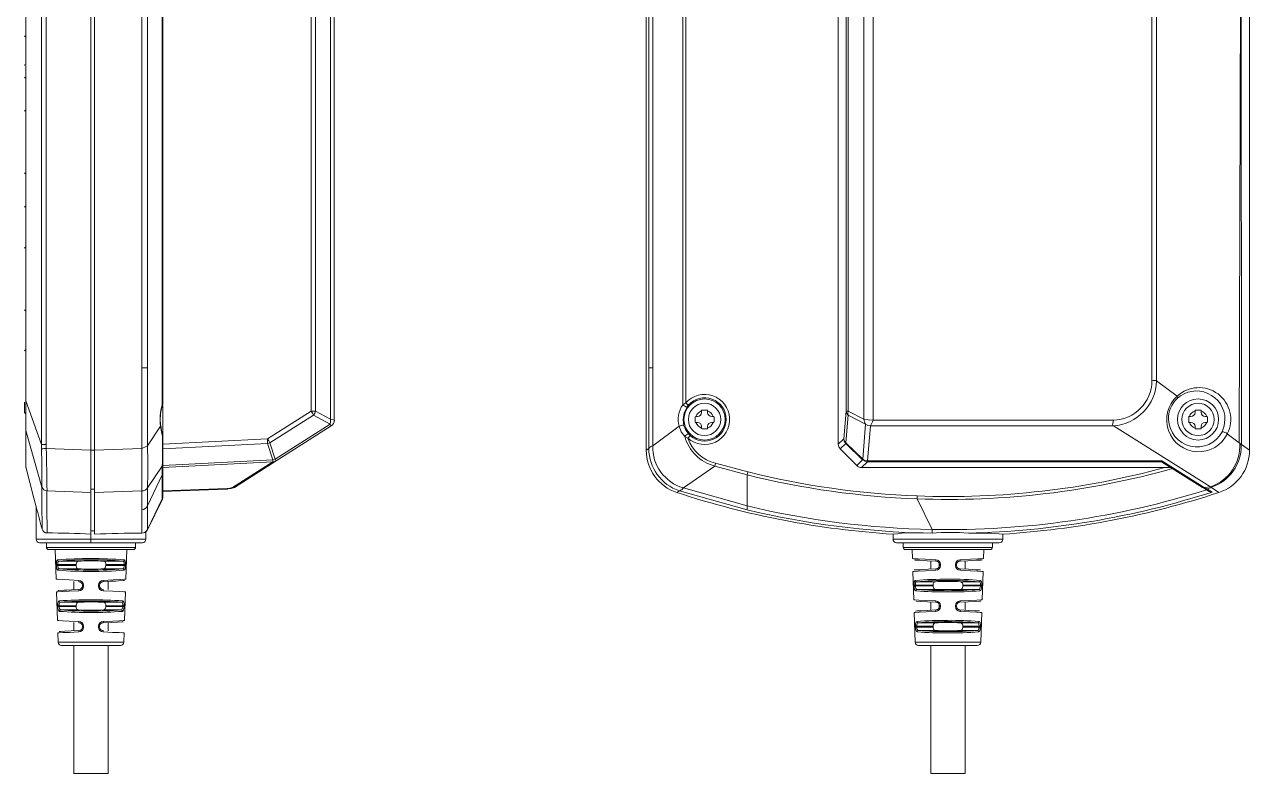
# Model space of a CAD drawing. Header units: millimetres. Extents: x 37 to 371, y 37 to 262.
# Drawn here: x 192.6 to 371.3, y 37.1 to 146.5 of the extents above; entities that cross this region are included whole.
import ezdxf

# ---------------------------------------------------------------- set-up
doc = ezdxf.new("R2010")
doc.units = ezdxf.units.MM

msp = doc.modelspace()

# ---------------------------------------------------------------- linework, layer by layer
at = {"color": 7, "linetype": 'Continuous', "lineweight": 15}
for p, q in [((202.31, 84.33), (202.31, 230.34)), ((202.81, 84.33), (202.81, 230.34)), ((283.33, 84.33), (283.33, 230.34)), ((283.33, 84.33), (283.33, 230.34)), ((371.33, 84.33), (371.33, 230.34)), ((371.33, 84.33), (371.33, 230.34)), ((195.1, 214.83), (195.1, 85.18)), ((195.76, 214.83), (195.76, 85.18)), ((234.42, 214.65), (234.42, 90.06)), ((235.09, 214.69), (235.09, 90.06)), ((237.26, 214.81), (237.26, 88.86)), ((237.81, 214.83), (237.81, 88.73)), ((312.47, 214.65), (312.47, 90.06)), ((312.78, 214.69), (312.78, 90.06)), ((315.07, 214.81), (315.07, 88.86)), ((316.44, 214.83), (316.44, 88.73)), ((311.33, 191.69), (311.33, 85.22)), ((357.1, 189.3), (357.1, 94.47)), ((357.79, 94.47), (357.79, 189.21)), ((369.84, 85.43), (370.13, 189.21)), ((370.13, 189.21), (370.15, 85.19)), ((209.73, 96.37), (209.73, 172.45)), ((210.57, 172.45), (210.57, 96.37)), ((283.7, 96.37), (283.7, 172.45)), ((284.26, 172.45), (284.26, 96.37)), ((192.81, 91.53), (192.81, 158.33)), ((212.71, 150.69), (212.71, 96.37)), ((212.81, 96.37), (212.81, 150.41)), ((288.65, 150.69), (288.65, 96.37)), ((289.09, 96.37), (289.09, 150.41)), ((192.61, 144.83), (192.81, 144.63)), ((192.64, 140.57), (192.61, 140.59)), ((192.61, 140.57), (192.61, 140.59)), ((192.61, 140.57), (192.64, 140.57)), ((192.61, 138.83), (192.81, 138.63)), ((192.81, 134.03), (192.61, 133.83)), ((192.61, 124.83), (192.81, 124.63)), ((192.81, 120.03), (192.61, 119.83)), ((192.81, 114.03), (192.61, 113.83)), ((192.61, 104.83), (192.81, 104.63)), ((192.81, 99.03), (192.61, 98.83)), ((209.73, 84.6), (209.73, 96.37)), ((210.57, 96.37), (209.73, 96.37)), ((210.57, 84.99), (210.57, 96.37)), ((212.71, 96.37), (212.71, 90.97)), ((212.81, 91.25), (212.81, 96.37)), ((283.7, 84.6), (283.7, 96.37)), ((284.26, 96.37), (283.7, 96.37)), ((284.26, 84.99), (284.26, 96.37)), ((288.65, 96.37), (288.65, 90.97)), ((289.09, 91.25), (289.09, 96.37)), ((357.79, 94.47), (360.78, 92.22)), ((192.61, 89.83), (192.61, 91.36)), ((195.1, 85.18), (192.81, 91.53)), ((192.81, 87.23), (192.81, 91.53)), ((212.71, 90.97), (212.81, 91.25)), ((288.65, 90.97), (289.09, 91.25)), ((192.61, 89.83), (192.81, 89.63)), ((212.81, 86.06), (212.81, 90.81)), ((234.42, 90.06), (228.06, 86.02)), ((228.42, 85.44), (234.78, 89.47)), ((234.42, 90.06), (234.69, 90.06)), ((234.69, 90.06), (235.09, 90.06)), ((234.78, 89.47), (237.21, 88.13)), ((235.09, 90.06), (237.26, 88.86)), ((289.28, 90.68), (289.46, 90.92)), ((291.4, 90.09), (291.4, 90.12)), ((291.4, 89.86), (291.4, 90.09)), ((291.49, 90.21), (292.18, 90.21)), ((292.26, 90.12), (292.26, 90.09)), ((292.26, 89.86), (292.26, 90.09)), ((312.47, 90.06), (312.13, 86.02)), ((312.44, 85.44), (312.77, 89.47)), ((312.47, 90.06), (312.52, 90.06)), ((312.52, 90.06), (312.78, 90.06)), ((312.77, 89.47), (315.33, 88.13)), ((312.78, 90.06), (315.07, 88.86)), ((363.4, 90.09), (363.4, 90.12)), ((363.4, 89.86), (363.4, 90.09)), ((363.49, 90.21), (364.18, 90.21)), ((364.26, 90.12), (364.26, 90.09)), ((364.26, 89.86), (364.26, 90.09)), ((212.45, 87.83), (210.57, 84.99)), ((237.21, 88.13), (229.19, 83.04)), ((229.34, 82.8), (237.35, 87.89)), ((237.35, 87.89), (237.35, 87.89)), ((288.11, 87.83), (284.26, 84.99)), ((288.7, 88.83), (288.81, 87.97)), ((290.46, 88.49), (290.46, 89.17)), ((290.54, 89.26), (290.57, 89.26)), ((290.57, 88.4), (290.54, 88.4)), ((290.8, 89.26), (290.57, 89.26)), ((290.8, 88.4), (290.57, 88.4)), ((291.4, 87.8), (291.4, 87.57)), ((292.26, 87.8), (292.26, 87.57)), ((292.87, 89.26), (293.1, 89.26)), ((292.87, 88.4), (293.1, 88.4)), ((293.1, 89.26), (293.12, 89.26)), ((293.12, 88.4), (293.1, 88.4)), ((293.21, 89.17), (293.21, 88.49)), ((315.33, 88.13), (314.91, 83.04)), ((315.61, 82.8), (316.03, 87.89)), ((316.03, 87.89), (351.47, 87.89)), ((351.47, 88.73), (316.44, 88.73)), ((365.65, 79), (351.47, 87.89)), ((362.46, 88.49), (362.46, 89.17)), ((362.54, 89.26), (362.57, 89.26)), ((362.57, 88.4), (362.54, 88.4)), ((362.8, 89.26), (362.57, 89.26)), ((362.8, 88.4), (362.57, 88.4)), ((363.4, 87.8), (363.4, 87.57)), ((364.26, 87.8), (364.26, 87.57)), ((364.87, 89.26), (365.1, 89.26)), ((364.87, 88.4), (365.1, 88.4)), ((365.1, 89.26), (365.12, 89.26)), ((365.12, 88.4), (365.1, 88.4)), ((365.21, 89.17), (365.21, 88.49)), ((192.81, 87.23), (192.81, 81.83)), ((212.73, 86.34), (212.81, 86.1)), ((212.81, 82.44), (212.81, 86.1)), ((228.06, 86.02), (212.81, 85.22)), ((288.93, 86.34), (289.4, 86.1)), ((289.49, 86.72), (289.73, 86.47)), ((291.4, 87.54), (291.4, 87.57)), ((292.18, 87.45), (291.49, 87.45)), ((292.26, 87.57), (292.26, 87.54)), ((312.13, 86.02), (311.33, 85.22)), ((363.4, 87.54), (363.4, 87.57)), ((364.18, 87.45), (363.49, 87.45)), ((364.26, 87.57), (364.26, 87.54)), ((368.1, 86.73), (369.84, 85.43)), ((195.1, 84.55), (195.1, 85.18)), ((195.76, 85.18), (195.78, 84.58)), ((195.78, 84.58), (202.31, 84.33)), ((202.31, 78.17), (202.31, 84.33)), ((202.81, 84.33), (202.31, 84.33)), ((202.31, 78.64), (202.31, 84.33)), ((209.73, 84.6), (202.81, 84.33)), ((202.81, 78.17), (202.81, 84.33)), ((212.81, 84.52), (228.08, 85.32)), ((228.42, 85.44), (228.08, 85.32)), ((228.08, 85.32), (228.84, 82.94)), ((229.19, 83.04), (228.42, 85.44)), ((283.7, 84.6), (283.33, 84.33)), ((311.63, 84.52), (312.43, 85.32)), ((311.63, 84.52), (314.05, 82.1)), ((312.44, 85.44), (312.43, 85.32)), ((312.43, 85.32), (314.89, 82.94)), ((314.91, 83.04), (312.44, 85.44)), ((369.91, 85.35), (369.84, 85.43)), ((370.15, 85.19), (370.14, 85.04)), ((370.15, 85.19), (371.33, 84.33)), ((228.84, 82.94), (212.81, 82.1)), ((228.86, 82.65), (212.81, 81.81)), ((212.81, 81.16), (212.81, 82.44)), ((228.83, 82.65), (222.96, 78.92)), ((223.23, 78.92), (229.34, 82.8)), ((229.19, 83.04), (228.84, 82.94)), ((298.16, 81.16), (293.43, 82.44)), ((314.89, 82.94), (314.05, 82.1)), ((315.59, 82.65), (314.75, 81.81)), ((314.91, 83.04), (314.89, 82.94)), ((315.59, 82.65), (358.51, 82.65)), ((358.53, 82.8), (315.61, 82.8)), ((358.51, 82.65), (364.48, 78.92)), ((364.74, 78.92), (358.53, 82.8)), ((210.57, 78.83), (212.71, 82.02)), ((210.57, 76.21), (212.71, 80.74)), ((212.71, 82.02), (212.71, 80.74)), ((212.71, 80.74), (212.71, 77.23)), ((212.81, 81.16), (212.81, 77.67)), ((288.74, 78.83), (293.31, 82.02)), ((293.31, 82.02), (298.06, 80.74)), ((298.06, 76.21), (298.06, 80.74)), ((314.75, 81.81), (358.99, 81.81)), ((359.86, 81.81), (358.99, 81.81)), ((195.16, 78.96), (195.16, 78.97)), ((202.81, 78.64), (202.31, 78.64)), ((202.31, 78.64), (202.31, 78.45)), ((210.57, 76.21), (210.57, 78.83)), ((222.18, 78.74), (212.81, 78.4)), ((298.06, 76.21), (288.74, 78.83)), ((365.65, 79), (364.74, 78.92)), ((364.76, 78.74), (365.45, 78.31)), ((365.18, 78.69), (365.77, 78.92)), ((365.91, 78.23), (365.18, 78.69)), ((365.65, 79), (365.65, 79)), ((365.8, 78.94), (365.77, 78.92)), ((365.77, 78.92), (366.87, 78.17)), ((195.89, 78.41), (202.31, 78.17)), ((195.89, 78.39), (195.89, 78.41)), ((202.31, 72.08), (202.31, 78.17)), ((202.81, 78.17), (209.73, 78.43)), ((202.81, 72.08), (202.81, 78.17)), ((209.73, 78.43), (209.73, 75.64)), ((210.56, 72.73), (212.74, 77.2)), ((210.57, 72.77), (212.71, 77.23)), ((212.71, 77.23), (212.71, 77.24)), ((287.8, 78.17), (288.17, 78.43)), ((288.17, 78.43), (298.06, 75.64)), ((325.03, 72.77), (322.83, 77.23)), ((194.31, 76.11), (194.31, 71.31)), ((210.57, 72.77), (210.57, 76.21)), ((202.81, 72.58), (202.31, 72.58)), ((202.31, 71.33), (202.31, 72.08)), ((202.31, 72.08), (202.31, 71.33)), ((209.97, 72.26), (209.73, 72.23)), ((210.31, 71.33), (210.31, 72.39)), ((210.57, 72.83), (210.57, 72.77)), ((319.33, 71.33), (319.33, 72.08)), ((319.33, 72.08), (319.33, 71.33)), ((325.02, 72.26), (324.33, 72.23)), ((335.33, 72.08), (335.33, 71.33)), ((335.33, 71.33), (335.33, 72.08)), ((194.31, 71.33), (202.31, 71.33)), ((194.81, 70.83), (202.31, 70.83)), ((195.81, 70.83), (195.81, 70.13)), ((208.81, 70.13), (195.81, 70.13)), ((196.11, 69.83), (202.31, 69.83)), ((197.08, 69.83), (197.22, 65.5)), ((202.31, 70.83), (202.31, 71.33)), ((202.31, 70.83), (202.31, 71.33)), ((202.31, 71.33), (210.31, 71.33)), ((202.31, 70.83), (209.81, 70.83)), ((202.31, 69.83), (208.51, 69.83)), ((207.4, 65.5), (207.55, 69.83)), ((208.81, 70.13), (208.81, 70.83)), ((209.31, 70.83), (208.81, 70.83)), ((319.33, 71.33), (335.33, 71.33)), ((319.83, 70.83), (334.83, 70.83)), ((320.83, 70.83), (320.83, 70.13)), ((333.83, 70.13), (320.83, 70.13)), ((321.13, 69.83), (333.53, 69.83)), ((322.1, 69.83), (322.15, 68.51)), ((332.52, 68.51), (332.57, 69.83)), ((333.83, 70.13), (333.83, 70.83)), ((200.5, 68.14), (197.63, 68.14)), ((206.99, 68.14), (204.12, 68.14)), ((324.83, 68.18), (324.83, 66.98)), ((329.83, 66.98), (329.83, 68.18)), ((197.27, 67.64), (197.27, 67.51)), ((200.15, 67.64), (197.47, 67.64)), ((197.47, 67.52), (197.47, 67.64)), ((197.47, 67.52), (200.15, 67.52)), ((197.69, 67.02), (200.5, 67.02)), ((200.15, 67.64), (200.15, 67.52)), ((204.12, 67.02), (206.94, 67.02)), ((204.48, 67.52), (204.48, 67.64)), ((207.16, 67.64), (204.48, 67.64)), ((204.48, 67.52), (207.16, 67.52)), ((207.16, 67.64), (207.16, 67.52)), ((207.35, 67.51), (207.36, 67.64)), ((322.21, 66.64), (322.35, 62.5)), ((326.08, 67.64), (326.08, 67.52)), ((326.24, 67.51), (326.24, 67.64)), ((328.43, 67.64), (328.43, 67.51)), ((328.58, 67.52), (328.58, 67.64)), ((332.32, 62.5), (332.46, 66.64)), ((199.81, 65.18), (199.81, 63.98)), ((201.06, 64.64), (201.06, 64.52)), ((201.22, 64.51), (201.22, 64.64)), ((203.41, 64.64), (203.41, 64.51)), ((203.56, 64.52), (203.56, 64.64)), ((204.81, 63.98), (204.81, 65.18)), ((322.39, 64.64), (322.4, 64.51)), ((325.17, 64.64), (322.59, 64.64)), ((322.59, 64.52), (322.59, 64.64)), ((322.59, 64.52), (325.17, 64.52)), ((325.52, 65.14), (322.76, 65.14)), ((325.17, 64.64), (325.17, 64.52)), ((331.91, 65.14), (329.15, 65.14)), ((329.5, 64.52), (329.5, 64.64)), ((332.08, 64.64), (329.5, 64.64)), ((329.5, 64.52), (332.08, 64.52)), ((332.08, 64.64), (332.08, 64.52)), ((332.27, 64.51), (332.28, 64.64)), ((197.29, 63.65), (197.42, 59.49)), ((207.2, 59.49), (207.34, 63.65)), ((322.82, 64.02), (325.52, 64.02)), ((329.15, 64.02), (331.85, 64.02)), ((197.48, 61.64), (197.48, 61.51)), ((200.15, 61.64), (197.67, 61.64)), ((197.67, 61.52), (197.67, 61.64)), ((197.67, 61.52), (200.15, 61.52)), ((200.5, 62.14), (197.85, 62.14)), ((197.9, 61.02), (200.5, 61.02)), ((200.15, 61.64), (200.15, 61.52)), ((206.78, 62.14), (204.12, 62.14)), ((204.12, 61.02), (206.73, 61.02)), ((204.48, 61.52), (204.48, 61.64)), ((206.96, 61.64), (204.48, 61.64)), ((204.48, 61.52), (206.95, 61.52)), ((206.96, 61.64), (206.95, 61.52)), ((207.15, 61.51), (207.15, 61.64)), ((324.83, 62.18), (324.83, 60.98)), ((326.08, 61.64), (326.08, 61.52)), ((326.24, 61.51), (326.24, 61.64)), ((328.43, 61.64), (328.43, 61.51)), ((328.58, 61.52), (328.58, 61.64)), ((329.83, 60.98), (329.83, 62.18)), ((199.81, 59.18), (199.81, 57.98)), ((204.81, 57.98), (204.81, 59.18)), ((322.41, 60.65), (322.55, 56.31)), ((325.52, 59.14), (322.98, 59.14)), ((331.69, 59.14), (329.15, 59.14)), ((332.12, 56.31), (332.26, 60.65)), ((197.49, 57.66), (197.53, 56.31)), ((201.06, 58.64), (201.06, 58.52)), ((201.22, 58.51), (201.22, 58.64)), ((203.41, 58.64), (203.41, 58.51)), ((203.56, 58.52), (203.56, 58.64)), ((207.1, 56.31), (207.14, 57.66)), ((322.6, 58.64), (322.6, 58.51)), ((325.17, 58.64), (322.79, 58.64)), ((322.8, 58.52), (322.79, 58.64)), ((322.8, 58.52), (325.17, 58.52)), ((323.03, 58.02), (325.52, 58.02)), ((325.17, 58.64), (325.17, 58.52)), ((329.15, 58.02), (331.64, 58.02)), ((329.5, 58.52), (329.5, 58.64)), ((331.88, 58.64), (329.5, 58.64)), ((329.5, 58.52), (331.87, 58.52)), ((331.88, 58.64), (331.87, 58.52)), ((332.07, 58.51), (332.07, 58.64)), ((207.1, 56.31), (197.53, 56.31)), ((198.03, 55.83), (206.6, 55.83)), ((199.81, 55.83), (199.81, 37.13)), ((204.81, 37.13), (204.81, 55.83)), ((332.12, 56.31), (322.55, 56.31)), ((323.05, 55.83), (331.62, 55.83)), ((324.83, 55.83), (324.83, 37.13)), ((329.83, 37.13), (329.83, 55.83)), ((199.81, 37.13), (204.81, 37.13)), ((324.83, 37.13), (329.83, 37.13))]:
    msp.add_line(p, q, dxfattribs=at)
at = {"color": 7, "linetype": 'Continuous', "lineweight": 15, "flags": 128}
for points in [[(212.71, 90.77), (212.78, 90.97), (212.81, 91.18)], [(289.09, 91.25), (289.23, 91.12), (289.35, 91.02), (289.43, 90.95), (289.46, 90.92)], [(234.78, 89.47), (234.62, 89.74), (234.42, 90.06)], [(235.09, 90.06), (234.97, 89.75), (234.78, 89.47)], [(289.28, 90.68), (288.84, 89.78), (288.7, 88.83)], [(312.77, 89.47), (312.55, 89.74), (312.47, 90.06)], [(312.78, 90.06), (312.73, 89.75), (312.77, 89.47)], [(212.45, 87.83), (212.49, 87.87), (212.49, 87.9), (212.48, 87.93)], [(212.73, 86.34), (212.58, 87.04), (212.45, 87.83)], [(212.73, 86.57), (212.59, 87.2), (212.48, 87.93)], [(237.26, 88.86), (237.27, 88.48), (237.21, 88.13)], [(237.35, 87.89), (237.32, 87.95), (237.21, 88.13)], [(237.81, 88.73), (237.67, 88.8), (237.26, 88.86)], [(288.93, 86.34), (288.44, 87.04), (288.11, 87.83)], [(288.81, 87.97), (289.06, 87.35), (289.49, 86.72)], [(316.44, 88.73), (315.7, 88.8), (315.07, 88.86)], [(315.07, 88.86), (315.16, 88.48), (315.33, 88.13)], [(316.03, 87.89), (315.65, 87.95), (315.33, 88.13)], [(351.47, 87.89), (351.41, 87.95), (351.37, 88.03), (351.38, 88.23), (351.43, 88.47), (351.47, 88.73)], [(367.34, 87.02), (367.65, 87.9), (367.76, 88.83)], [(195.16, 78.96), (193.99, 83.08), (192.81, 87.23)], [(212.81, 86.16), (212.79, 86.36), (212.74, 86.57)], [(228.08, 85.32), (228.08, 85.64), (228.06, 86.02)], [(228.06, 86.02), (228.26, 85.71), (228.42, 85.44)], [(289.73, 86.47), (289.7, 86.44), (289.63, 86.36), (289.52, 86.24), (289.4, 86.1)], [(312.13, 86.02), (312.22, 85.71), (312.44, 85.44)], [(312.43, 85.32), (312.21, 85.64), (312.13, 86.02)], [(370.14, 85.04), (370.14, 85.03), (370.14, 85.02), (370.14, 85.02), (370.14, 85.02), (370.13, 85.03), (370.08, 85.13), (370, 85.23), (369.91, 85.35)], [(212.81, 82.44), (212.79, 82.23), (212.71, 82.02)], [(228.84, 82.94), (228.86, 82.72), (228.86, 82.65)], [(229.34, 82.8), (229.11, 82.69), (228.86, 82.65)], [(229.19, 83.04), (229.3, 82.86), (229.34, 82.8)], [(293.43, 82.44), (293.37, 82.23), (293.31, 82.02)], [(314.89, 82.94), (315.21, 82.72), (315.59, 82.65)], [(314.91, 83.04), (315.24, 82.86), (315.61, 82.8)], [(315.61, 82.8), (315.6, 82.69), (315.59, 82.65)], [(358.53, 82.8), (358.51, 82.69), (358.51, 82.65)], [(192.8, 81.89), (193.97, 77.32), (194.3, 76.05)], [(212.71, 80.74), (212.79, 80.94), (212.81, 81.16)], [(298.06, 80.74), (298.11, 80.94), (298.16, 81.16)], [(195.17, 72.82), (195.17, 73.73), (195.16, 75.78), (195.16, 78.96)], [(212.81, 78.33), (215.36, 78.42), (222.2, 78.67)], [(222.21, 78.69), (222.21, 78.67), (222.2, 78.67), (222.19, 78.7), (222.18, 78.74)], [(223.23, 78.92), (222.78, 78.73), (222.21, 78.69)], [(223.23, 78.92), (223.11, 78.89), (222.96, 78.92)], [(364.74, 78.92), (364.6, 78.89), (364.48, 78.92)], [(364.48, 78.92), (364.59, 78.85), (364.68, 78.79), (364.76, 78.74)], [(364.74, 78.92), (364.95, 78.73), (365.18, 78.69)], [(195.91, 72.26), (195.9, 72.78), (195.9, 73.65), (195.89, 74.75), (195.89, 75.96), (195.89, 77.21), (195.89, 78.39)], [(212.81, 77.67), (212.79, 77.44), (212.71, 77.23)], [(212.71, 77.14), (212.79, 77.36), (212.81, 77.59)], [(322.85, 77.67), (322.84, 77.44), (322.83, 77.23)], [(365.45, 78.31), (365.67, 78.23), (365.91, 78.23)], [(209.73, 75.64), (209.73, 73.89), (209.73, 72.75), (209.73, 72.23)], [(298.06, 76.21), (298.06, 75.98), (298.06, 75.81), (298.06, 75.69), (298.06, 75.64)], [(210.25, 72.39), (210.3, 72.41), (209.97, 72.26)], [(210.26, 72.38), (210.43, 72.53), (210.57, 72.75)], [(325.03, 72.77), (325.03, 72.6), (325.03, 72.45), (325.03, 72.34), (325.02, 72.26)], [(197.45, 68.33), (197.36, 68.28), (197.3, 68.13), (197.27, 67.9), (197.27, 67.77), (197.27, 67.64)], [(197.47, 67.64), (197.46, 67.74), (197.47, 67.84), (197.48, 67.92), (197.5, 68), (197.55, 68.1), (197.63, 68.14)], [(200.5, 68.14), (200.34, 68.09), (200.24, 68), (200.18, 67.85), (200.15, 67.7), (200.15, 67.64)], [(204.48, 67.64), (204.47, 67.79), (204.43, 67.92), (204.37, 68.03), (204.27, 68.1), (204.12, 68.14)], [(206.99, 68.14), (207.08, 68.1), (207.13, 68), (207.15, 67.92), (207.16, 67.84), (207.16, 67.74), (207.16, 67.64)], [(207.36, 67.64), (207.36, 67.77), (207.35, 67.9), (207.32, 68.13), (207.26, 68.28), (207.18, 68.33)], [(322.34, 68.5), (322.15, 68.51), (322.33, 68.5), (322.95, 68.46), (324.03, 68.41), (325.55, 68.33)], [(325.55, 68.33), (324.04, 68.41), (322.96, 68.46), (322.34, 68.5)], [(325.61, 68.14), (324.29, 68.21), (323.24, 68.27), (322.57, 68.3), (322.51, 68.3)], [(325.55, 68.33), (325.56, 68.26), (325.57, 68.2), (325.59, 68.16), (325.61, 68.14)], [(329.12, 68.33), (329.11, 68.26), (329.1, 68.2), (329.08, 68.16), (329.06, 68.14)], [(329.06, 68.14), (330.23, 68.2), (330.95, 68.24), (331.43, 68.27), (332.17, 68.3), (332.33, 68.31)], [(332.52, 68.51), (332.52, 68.51), (332.33, 68.5), (331.71, 68.46), (330.63, 68.41), (329.12, 68.33)], [(329.12, 68.33), (330.64, 68.41), (331.72, 68.46), (332.34, 68.5), (332.52, 68.51)], [(197.27, 67.64), (197.3, 67.64), (197.34, 67.64), (197.4, 67.64), (197.47, 67.64)], [(197.27, 67.51), (197.3, 67.51), (197.34, 67.51), (197.41, 67.51), (197.47, 67.52)], [(197.27, 67.51), (197.28, 67.37), (197.3, 67.24), (197.34, 67.01), (197.41, 66.87), (197.5, 66.81)], [(197.69, 67.02), (197.6, 67.06), (197.54, 67.16), (197.49, 67.32), (197.48, 67.42), (197.47, 67.52)], [(200.15, 67.52), (200.16, 67.37), (200.2, 67.24), (200.26, 67.13), (200.35, 67.06), (200.5, 67.02)], [(204.12, 67.02), (204.29, 67.06), (204.38, 67.16), (204.45, 67.3), (204.48, 67.46), (204.48, 67.52)], [(207.16, 67.52), (207.15, 67.42), (207.14, 67.32), (207.09, 67.16), (207.03, 67.06), (206.94, 67.02)], [(207.13, 66.81), (207.21, 66.87), (207.28, 67.01), (207.33, 67.24), (207.34, 67.37), (207.35, 67.51)], [(207.36, 67.64), (207.33, 67.64), (207.29, 67.64), (207.23, 67.64), (207.16, 67.64)], [(207.35, 67.51), (207.33, 67.51), (207.28, 67.51), (207.22, 67.51), (207.16, 67.52)], [(322.21, 66.64), (322.39, 66.65), (322.99, 66.68), (324.06, 66.74), (325.55, 66.81)], [(322.4, 66.85), (322.56, 66.86), (323.28, 66.89), (323.76, 66.92), (324.47, 66.96), (325.61, 67.02)], [(325.61, 67.02), (325.59, 67), (325.56, 66.95), (325.55, 66.89), (325.55, 66.81)], [(329.12, 66.81), (329.12, 66.89), (329.11, 66.95), (329.08, 67), (329.06, 67.02)], [(332.1, 66.86), (332.05, 66.86), (331.39, 66.89), (330.35, 66.95), (329.06, 67.02)], [(332.27, 66.65), (332.46, 66.64), (332.28, 66.65), (331.68, 66.68), (330.61, 66.74), (329.12, 66.81)], [(329.12, 66.81), (330.6, 66.74), (331.66, 66.68), (332.27, 66.65)], [(197.22, 65.5), (197.45, 65.49), (198.13, 65.46), (199.11, 65.41), (200.53, 65.33)], [(200.53, 65.33), (200.53, 65.26), (200.54, 65.2), (200.56, 65.16), (200.59, 65.14)], [(204.04, 65.14), (204.06, 65.16), (204.08, 65.2), (204.09, 65.26), (204.1, 65.33)], [(207.21, 65.31), (207.05, 65.3), (206.34, 65.26), (205.87, 65.24), (205.17, 65.2), (204.04, 65.14)], [(207.4, 65.5), (207.22, 65.49), (206.62, 65.46), (205.57, 65.41), (204.1, 65.33)], [(322.57, 65.33), (322.49, 65.28), (322.43, 65.13), (322.4, 64.9), (322.39, 64.77), (322.39, 64.64)], [(322.39, 64.64), (322.42, 64.64), (322.46, 64.64), (322.52, 64.64), (322.59, 64.64)], [(322.4, 64.51), (322.42, 64.51), (322.47, 64.51), (322.53, 64.51), (322.59, 64.52)], [(322.4, 64.51), (322.41, 64.37), (322.42, 64.24), (322.47, 64.01), (322.54, 63.87), (322.63, 63.81)], [(322.59, 64.64), (322.59, 64.74), (322.59, 64.84), (322.6, 64.92), (322.62, 65), (322.68, 65.1), (322.76, 65.14)], [(322.82, 64.02), (322.73, 64.06), (322.66, 64.16), (322.62, 64.32), (322.6, 64.42), (322.59, 64.52)], [(325.52, 65.14), (325.36, 65.09), (325.26, 65), (325.2, 64.85), (325.17, 64.7), (325.17, 64.64)], [(325.17, 64.52), (325.18, 64.37), (325.22, 64.24), (325.28, 64.13), (325.38, 64.06), (325.52, 64.02)], [(329.5, 64.64), (329.49, 64.79), (329.45, 64.92), (329.39, 65.03), (329.29, 65.1), (329.15, 65.14)], [(329.15, 64.02), (329.31, 64.06), (329.41, 64.16), (329.47, 64.3), (329.5, 64.46), (329.5, 64.52)], [(332.08, 64.52), (332.07, 64.42), (332.05, 64.32), (332.01, 64.16), (331.94, 64.06), (331.85, 64.02)], [(331.91, 65.14), (331.99, 65.1), (332.05, 65), (332.07, 64.92), (332.08, 64.84), (332.08, 64.74), (332.08, 64.64)], [(332.04, 63.81), (332.13, 63.87), (332.2, 64.01), (332.25, 64.24), (332.26, 64.37), (332.27, 64.51)], [(332.28, 64.64), (332.25, 64.64), (332.21, 64.64), (332.15, 64.64), (332.08, 64.64)], [(332.27, 64.51), (332.25, 64.51), (332.2, 64.51), (332.14, 64.51), (332.08, 64.52)], [(332.28, 64.64), (332.28, 64.77), (332.27, 64.9), (332.24, 65.13), (332.18, 65.28), (332.1, 65.33)], [(200.53, 63.81), (199.14, 63.74), (198.18, 63.69), (197.51, 63.66), (197.29, 63.65)], [(197.29, 63.65), (197.47, 63.66), (198.06, 63.69), (199.09, 63.74), (200.53, 63.81)], [(197.48, 63.85), (197.63, 63.86), (198.33, 63.9), (198.79, 63.92), (199.48, 63.96), (200.59, 64.02)], [(200.59, 64.02), (200.56, 64), (200.54, 63.95), (200.53, 63.89), (200.53, 63.81)], [(204.1, 63.81), (204.1, 63.89), (204.08, 63.95), (204.06, 64), (204.04, 64.02)], [(204.1, 63.81), (205.49, 63.74), (206.45, 63.69), (207.12, 63.66), (207.34, 63.65)], [(197.66, 62.33), (197.57, 62.28), (197.51, 62.13), (197.48, 61.9), (197.47, 61.77), (197.48, 61.64)], [(197.48, 61.64), (197.5, 61.64), (197.55, 61.64), (197.6, 61.64), (197.67, 61.64)], [(197.48, 61.51), (197.5, 61.51), (197.55, 61.51), (197.61, 61.51), (197.67, 61.52)], [(197.48, 61.51), (197.49, 61.37), (197.5, 61.24), (197.55, 61.01), (197.62, 60.87), (197.72, 60.81)], [(197.67, 61.64), (197.67, 61.74), (197.67, 61.84), (197.69, 61.92), (197.7, 62), (197.76, 62.1), (197.85, 62.14)], [(197.9, 61.02), (197.81, 61.06), (197.74, 61.16), (197.7, 61.32), (197.68, 61.42), (197.67, 61.52)], [(200.5, 62.14), (200.34, 62.09), (200.24, 62), (200.18, 61.85), (200.15, 61.7), (200.15, 61.64)], [(200.15, 61.52), (200.16, 61.37), (200.2, 61.24), (200.26, 61.13), (200.35, 61.06), (200.5, 61.02)], [(204.48, 61.64), (204.47, 61.79), (204.43, 61.92), (204.37, 62.03), (204.27, 62.1), (204.12, 62.14)], [(204.12, 61.02), (204.29, 61.06), (204.38, 61.16), (204.45, 61.3), (204.48, 61.46), (204.48, 61.52)], [(206.95, 61.52), (206.94, 61.42), (206.93, 61.32), (206.88, 61.16), (206.82, 61.06), (206.73, 61.02)], [(206.78, 62.14), (206.87, 62.1), (206.92, 62), (206.94, 61.92), (206.95, 61.84), (206.96, 61.74), (206.96, 61.64)], [(206.91, 60.81), (207, 60.87), (207.08, 61.01), (207.12, 61.24), (207.14, 61.37), (207.15, 61.51)], [(207.15, 61.51), (207.12, 61.51), (207.08, 61.51), (207.02, 61.51), (206.95, 61.52)], [(206.96, 61.64), (207.02, 61.64), (207.08, 61.64), (207.13, 61.64), (207.15, 61.64)], [(207.15, 61.64), (207.15, 61.77), (207.15, 61.9), (207.12, 62.13), (207.05, 62.28), (206.97, 62.33)], [(322.53, 62.49), (322.35, 62.5), (322.53, 62.49), (323.11, 62.46), (324.12, 62.41), (325.55, 62.33)], [(325.55, 60.81), (324.15, 60.74), (323.15, 60.69), (322.58, 60.66), (322.41, 60.65)], [(322.41, 60.65), (322.58, 60.66), (323.15, 60.69), (324.15, 60.74), (325.55, 60.81)], [(325.55, 62.33), (324.12, 62.41), (323.11, 62.46), (322.53, 62.49)], [(322.6, 60.86), (322.81, 60.87), (323.42, 60.9), (324.39, 60.95), (325.61, 61.02)], [(325.61, 62.14), (324.37, 62.21), (323.38, 62.26), (322.75, 62.29), (322.7, 62.29)], [(332.13, 62.3), (331.92, 62.29), (331.29, 62.26), (330.3, 62.21), (329.06, 62.14)], [(329.06, 61.02), (330.28, 60.95), (331.25, 60.9), (331.86, 60.87), (331.92, 60.87)], [(329.12, 62.33), (330.55, 62.41), (331.56, 62.46), (332.14, 62.49), (332.32, 62.5)], [(332.32, 62.5), (332.14, 62.49), (331.56, 62.46), (330.55, 62.41), (329.12, 62.33)], [(332.09, 60.66), (332.26, 60.65), (332.09, 60.66), (331.52, 60.69), (330.52, 60.74), (329.12, 60.81)], [(329.12, 60.81), (330.52, 60.74), (331.52, 60.69), (332.09, 60.66)], [(200.53, 59.33), (199.15, 59.4), (198.16, 59.45), (197.6, 59.48), (197.42, 59.49)], [(207.01, 59.3), (206.8, 59.29), (206.2, 59.25), (205.24, 59.2), (204.04, 59.14)], [(204.1, 59.33), (205.48, 59.4), (206.46, 59.45), (207.03, 59.48), (207.2, 59.49)], [(207.2, 59.49), (207.03, 59.48), (206.46, 59.45), (205.48, 59.4), (204.1, 59.33)], [(322.79, 59.33), (322.7, 59.28), (322.64, 59.13), (322.62, 59.03), (322.6, 58.9), (322.6, 58.77), (322.6, 58.64)], [(322.79, 58.64), (322.79, 58.74), (322.8, 58.84), (322.81, 58.92), (322.83, 59), (322.89, 59.1), (322.98, 59.14)], [(325.52, 59.14), (325.36, 59.09), (325.26, 59), (325.2, 58.85), (325.17, 58.7), (325.17, 58.64)], [(329.5, 58.64), (329.49, 58.79), (329.45, 58.92), (329.39, 59.03), (329.29, 59.1), (329.15, 59.14)], [(331.69, 59.14), (331.78, 59.1), (331.84, 59), (331.86, 58.92), (331.87, 58.84), (331.88, 58.74), (331.88, 58.64)], [(332.07, 58.64), (332.07, 58.77), (332.07, 58.9), (332.05, 59.03), (332.03, 59.13), (331.97, 59.28), (331.88, 59.33)], [(200.53, 57.81), (199.17, 57.74), (198.21, 57.7), (197.66, 57.67), (197.49, 57.66)], [(197.49, 57.66), (197.66, 57.67), (198.21, 57.7), (199.17, 57.74), (200.53, 57.81)], [(197.67, 57.86), (197.88, 57.87), (198.47, 57.91), (199.41, 57.95), (200.59, 58.02)], [(204.1, 57.81), (205.45, 57.74), (206.42, 57.7), (206.97, 57.67), (207.14, 57.66)], [(322.6, 58.64), (322.63, 58.64), (322.67, 58.64), (322.73, 58.64), (322.79, 58.64)], [(322.6, 58.51), (322.63, 58.51), (322.67, 58.51), (322.73, 58.51), (322.8, 58.52)], [(322.6, 58.51), (322.61, 58.37), (322.63, 58.24), (322.68, 58.01), (322.75, 57.87), (322.84, 57.81)], [(323.03, 58.02), (322.94, 58.06), (322.87, 58.16), (322.82, 58.32), (322.81, 58.41), (322.8, 58.52)], [(325.17, 58.52), (325.18, 58.37), (325.22, 58.24), (325.28, 58.13), (325.38, 58.06), (325.52, 58.02)], [(329.15, 58.02), (329.31, 58.06), (329.41, 58.16), (329.47, 58.3), (329.5, 58.46), (329.5, 58.52)], [(331.87, 58.52), (331.86, 58.41), (331.85, 58.32), (331.8, 58.16), (331.73, 58.06), (331.64, 58.02)], [(331.83, 57.81), (331.92, 57.87), (331.99, 58.01), (332.04, 58.24), (332.06, 58.37), (332.07, 58.51)], [(332.07, 58.51), (332.04, 58.51), (332, 58.51), (331.94, 58.51), (331.87, 58.52)], [(332.07, 58.64), (332.04, 58.64), (332, 58.64), (331.94, 58.64), (331.88, 58.64)]]:
    msp.add_lwpolyline(points, dxfattribs=at)
at = {"color": 7, "linetype": 'Continuous', "lineweight": 15}
for centre in [(291.83, 88.83), (363.83, 88.83)]:
    msp.add_circle(centre, 2.36, dxfattribs=at)
for centre, radius, start, end in [((351.33, 94.5), 5.77, 271.3732, 359.6509), ((350.96, 94.7), 6.83, 274.2721, 358.0124), ((357.44, 93.14), 1.37, 75.2276, 104.3165), ((363.95, 88.83), 4.65, 333.168, 133.0845), ((363.6, 88.83), 4.16, 0.063, 132.5611), ((291.83, 88.83), 3, 0, 180), ((291.83, 88.83), 3.66, 228.2338, 138.6404), ((291.83, 88.83), 3.16, 0, 138.6404), ((363.91, 88.77), 4.66, 132.1239, 334.1286), ((363.51, 88.97), 3.99, 132.9723, 181.9864), ((360.6, 92.05), 0.247, 319.3456, 45.6875), ((363.83, 88.83), 3, 0, 180), ((219.46, 88.83), 7.08, 162.3893, 188.0554), ((218.77, 88.84), 6.36, 162.3373, 188.1989), ((212.58, 90.87), 0.164, 320.3147, 38.1349), ((291.7, 88.83), 3.72, 144.9609, 195.5461), ((289.3, 91.53), 0.855, 221.16, 268.6438), ((291.83, 88.83), 1.33, 108.819, 161.181), ((290.8, 89.86), 0.602, 270, 360), ((291.49, 90.12), 0.086, 90.0054, 180), ((292.18, 90.12), 0.086, 0, 89.9977), ((291.83, 88.83), 1.33, 18.8191, 71.181), ((292.87, 89.86), 0.602, 180, 269.9999), ((363.83, 88.83), 1.33, 108.819, 161.181), ((362.8, 89.86), 0.602, 270, 360), ((363.49, 90.12), 0.086, 90.005, 180), ((364.18, 90.12), 0.086, 360, 90.0022), ((363.83, 88.83), 1.33, 18.8191, 71.181), ((364.87, 89.86), 0.602, 180, 269.9999), ((236.81, 88.74), 1.01, 302.6191, 359.8023), ((288.78, 86.26), 1.72, 89.0765, 113.0324), ((291.83, 88.83), 3, 180, 360), ((291.83, 88.83), 3.16, 228.2338, 360), ((290.54, 89.17), 0.086, 90.0073, 180), ((290.54, 88.49), 0.086, 180, 269.9972), ((291.83, 88.83), 1.33, 198.8191, 251.181), ((290.8, 87.8), 0.602, 0, 89.9999), ((291.83, 88.83), 1.33, 288.819, 341.181), ((292.87, 87.8), 0.602, 90, 180), ((293.12, 89.17), 0.086, 360, 89.9998), ((293.12, 88.49), 0.086, 270.0069, 360), ((312.22, 90.28), 4.5, 327.7951, 339.8017), ((363.67, 88.97), 4.15, 181.8733, 332.0039), ((363.83, 88.83), 3, 180, 360), ((362.54, 89.17), 0.086, 90.0098, 180), ((362.54, 88.49), 0.086, 180, 269.9957), ((363.83, 88.83), 1.33, 198.8191, 251.181), ((362.8, 87.8), 0.602, 0, 89.9999), ((363.83, 88.83), 1.33, 288.819, 341.181), ((364.87, 87.8), 0.602, 90, 180), ((365.12, 89.17), 0.086, 360, 89.9998), ((365.12, 88.49), 0.086, 270.0098, 360), ((113.96, 84.68), 98.79, 358.4567, 0.9613), ((212.53, 86.45), 0.234, 330.7238, 28.6507), ((289.81, 85.64), 1.13, 106.7704, 141.7987), ((294.96, 88.08), 6.27, 196.0652, 254.7915), ((294.71, 87.9), 5.61, 198.742, 256.821), ((291.49, 87.54), 0.086, 180, 269.9987), ((292.18, 87.54), 0.086, 270.0017, 360), ((363.49, 87.54), 0.086, 180, 269.9962), ((364.18, 87.54), 0.086, 269.9992, 0), ((367.35, 85.89), 1.13, 48.3285, 90.4348), ((197.55, 456.54), 371.36, 269.623, 269.7248), ((203.58, -84.71), 169.48, 92.6391, 92.8692), ((-99.72, 78.17), 294.88, 0.1557, 1.2395), ((-103.92, 75.69), 299.83, 0.5194, 1.6995), ((653.59, 81.51), 443.88, 179.6011, 180.3976), ((208.41, 88.52), 4.14, 288.525, 301.5353), ((-100.89, 81.92), 311.48, 359.4316, 0.5652), ((289.82, 84.33), 6.49, 179.9891, 251.7932), ((289.82, 84.33), 6.49, 180, 251.7944), ((284.49, 84.07), 0.953, 104.1154, 146.3651), ((290.19, 84.59), 6.49, 179.9872, 251.9252), ((290.5, 84.82), 6.24, 178.43, 253.6662), ((312.33, 85.22), 0.999, 179.9872, 224.9803), ((363.59, 84.99), 6.33, 288.9747, 3.2603), ((363.71, 85.02), 6.43, 288.9463, 0.2165), ((364.85, 84.33), 6.49, 288.2021, 0.0109), ((364.85, 84.33), 6.49, 288.2054, 0), ((327.33, 198.33), 121.18, 256.0196, 267.8698), ((327.3, 198.05), 120.46, 256.0057, 267.8836), ((314.75, 82.81), 0.999, 225.0185, 270.0143), ((327.33, 198.33), 121.18, 267.8698, 285.6823), ((327.34, 198.29), 120.71, 267.8672, 285.1989), ((195.92, 79.2), 0.792, 196.6626, 268.005), ((195.92, 79.18), 0.792, 196.6786, 268.0312), ((209.81, 79.34), 0.922, 264.8145, 326.1245), ((222.23, 80.32), 1.58, 268.2178, 297.5074), ((287.94, 79.36), 0.96, 283.9747, 326.6796), ((365.03, 79.18), 0.517, 238.9733, 286.7493), ((364.69, 76.49), 2.69, 65.6542, 69.055), ((327.33, 198.33), 126.5, 251.787, 266.3812), ((327.33, 198.33), 125.58, 268.9502, 287.4821), ((327.33, 198.33), 126.14, 271.3646, 287.8053), ((327.33, 198.33), 126.5, 273.6188, 288.213), ((29.16, 30.71), 171.27, 14.2353, 15.3537), ((209.67, 76.64), 1, 273.4953, 335.0334), ((327.33, 198.33), 125.58, 256.5181, 268.9502), ((327.33, 198.33), 126.14, 256.5792, 268.6353), ((195.89, 73), 0.742, 193.6168, 270.9673), ((195.42, -64.13), 136.39, 87.102, 89.795), ((208.93, -53.77), 126, 89.6363, 92.7817), ((209.68, 73.21), 1, 287.2547, 334.0187), ((322.57, 47.3), 24.99, 85.9577, 97.399), ((327.5, 38.81), 33.53, 85.1398, 94.2293), ((331.67, 32.49), 39.76, 84.7291, 91.9143), ((194.81, 71.33), 0.5, 180.0169, 270), ((196.11, 70.13), 0.3, 180, 270), ((208.51, 70.13), 0.3, 270, 360), ((209.81, 71.33), 0.5, 270.0002, 360), ((319.79, 71.32), 0.459, 178.2274, 243.2601), ((319.83, 71.33), 0.5, 180, 269.9998), ((321.13, 70.13), 0.3, 180, 270), ((333.53, 70.13), 0.3, 270, 0), ((334.83, 71.33), 0.5, 270.0002, 360), ((334.87, 71.3), 0.461, 288.4337, 3.1771), ((202.31, 4.05), 64.47, 85.6699, 94.3301), ((197.64, 68.34), 0.199, 181.5017, 266.8847), ((202.31, 12.17), 56.17, 85.2207, 94.7793), ((206.98, 68.34), 0.199, 273.1152, 358.4985), ((325.53, 67.62), 0.714, 1.1599, 88.0753), ((325.58, 67.64), 0.5, 0, 86.9996), ((329.14, 67.62), 0.714, 91.93, 178.8349), ((329.08, 67.64), 0.5, 93.0004, 180), ((197.7, 66.82), 0.199, 93.3816, 182.1264), ((202.31, 130.93), 64.3, 265.7074, 274.2926), ((202.31, 122.88), 56.05, 265.2664, 274.7336), ((206.93, 66.82), 0.199, 357.8736, 86.6184), ((325.53, 67.52), 0.714, 271.8902, 358.8189), ((325.58, 67.52), 0.5, 272.9996, 0), ((326.21, 68.7), 1.07, 263.3377, 271.8248), ((326.21, 68.57), 1.06, 263.3268, 271.8346), ((328.46, 68.7), 1.07, 268.1779, 276.6597), ((328.46, 68.58), 1.07, 268.1908, 276.6478), ((329.14, 67.52), 0.714, 181.1804, 268.1105), ((329.08, 67.52), 0.5, 180, 266.9997), ((200.51, 64.62), 0.714, 1.1799, 88.0998), ((200.51, 64.52), 0.714, 271.8653, 358.7969), ((200.56, 64.64), 0.5, 0, 86.9995), ((200.56, 64.52), 0.5, 272.9992, 0), ((201.19, 65.69), 1.06, 263.3038, 271.8318), ((201.19, 65.56), 1.06, 263.3097, 271.8302), ((204.12, 64.62), 0.714, 91.9054, 178.8149), ((203.44, 65.7), 1.06, 268.1937, 276.6706), ((203.44, 65.56), 1.06, 268.1694, 276.6906), ((204.12, 64.52), 0.714, 181.208, 268.1297), ((204.06, 64.64), 0.5, 93.0008, 180), ((204.06, 64.52), 0.5, 180, 267.0004), ((326.75, 14.2), 51.3, 89.3414, 94.6634), ((322.77, 65.34), 0.198, 181.4456, 266.7816), ((327.33, 9.87), 55.46, 85.2696, 94.7304), ((328.02, 16.87), 48.63, 85.1907, 90.8045), ((331.9, 65.34), 0.198, 273.2184, 358.5545), ((322.83, 63.82), 0.199, 93.498, 182.1738), ((326.67, 112.34), 48.7, 265.2425, 270.7849), ((327.33, 119.17), 55.34, 265.3159, 274.6841), ((327.91, 114.86), 51.21, 269.3514, 274.6212), ((331.84, 63.82), 0.199, 357.826, 86.502), ((202.31, -0.37), 62.88, 85.756, 94.244), ((202.31, 123.35), 62.71, 265.795, 274.205), ((202.31, 5.7), 56.62, 85.4758, 94.5242), ((202.31, 117.3), 56.46, 265.5182, 274.4818), ((325.53, 61.62), 0.714, 1.1995, 88.1266), ((325.53, 61.52), 0.715, 271.8411, 358.7724), ((325.58, 61.64), 0.5, 0, 86.9987), ((325.58, 61.52), 0.5, 272.9995, 360), ((326.21, 62.68), 1.05, 263.2893, 271.8181), ((326.21, 62.56), 1.05, 263.2874, 271.8188), ((329.14, 61.62), 0.714, 91.8791, 178.7949), ((328.46, 62.69), 1.06, 268.2075, 276.685), ((328.46, 62.55), 1.05, 268.1716, 276.7222), ((329.14, 61.52), 0.715, 181.2327, 268.1537), ((329.08, 61.64), 0.5, 93.0013, 180), ((329.08, 61.52), 0.5, 180, 267.0011), ((200.5, 58.62), 0.715, 1.2219, 88.1524), ((200.56, 58.64), 0.5, 0, 86.9996), ((204.12, 58.62), 0.715, 91.8481, 178.7776), ((204.06, 58.64), 0.5, 92.9995, 180), ((326.78, 9.25), 50.24, 89.3708, 94.5591), ((327.33, 3.47), 55.84, 85.5228, 94.4772), ((327.89, 9.26), 50.24, 85.4407, 90.6293), ((200.5, 58.52), 0.715, 271.8122, 358.7505), ((200.56, 58.52), 0.5, 272.9996, 0), ((201.19, 59.67), 1.03, 263.2389, 271.8387), ((201.19, 59.54), 1.03, 263.2369, 271.8394), ((203.44, 59.68), 1.04, 268.187, 276.7355), ((203.44, 59.54), 1.03, 268.1561, 276.7676), ((204.12, 58.52), 0.715, 181.2548, 268.1825), ((204.06, 58.52), 0.5, 180, 266.9997), ((326.8, 107.87), 50.21, 265.4874, 270.6158), ((327.33, 113.53), 55.68, 265.5664, 274.4336), ((327.87, 107.87), 50.21, 269.3843, 274.5124), ((198.03, 56.33), 0.5, 181.9081, 270), ((206.6, 56.33), 0.5, 270, 358.0919), ((323.05, 56.33), 0.5, 181.9081, 270), ((331.62, 56.33), 0.5, 270, 358.0919)]:
    msp.add_arc(centre, radius, start, end, dxfattribs=at)
for centre, major_axis, ratio, start_param, end_param in [((359.51, 82.61), (1.01, -0.04), 0.0346, 3.163881, 3.202165), ((202.31, 68.05), (2.5, 0), 0.052408, 0.760844, 2.380749), ((202.31, 67.11), (2.5, 0), 0.052408, 3.902436, 5.522342), ((327.33, 65.05), (2.5, 0), 0.052408, 0.760844, 2.380749), ((327.33, 64.11), (2.5, 0), 0.052408, 3.902436, 5.522342), ((202.31, 62.05), (2.5, 0), 0.052408, 0.760844, 2.380749), ((202.31, 61.11), (2.5, 0), 0.052408, 3.902436, 5.522342), ((327.33, 59.05), (2.5, 0), 0.052408, 0.760844, 2.380749), ((327.33, 58.11), (2.5, 0), 0.052408, 3.902436, 5.522342)]:
    msp.add_ellipse(centre, major_axis=major_axis, ratio=ratio, start_param=start_param, end_param=end_param, dxfattribs=at)
for points, knots in [([(197.66, 62.33), (197.67, 62.31), (197.67, 62.25), (197.72, 62.19), (197.78, 62.15), (197.83, 62.14), (197.85, 62.14)], [0, 0, 0, 0, 0.278144, 0.559644, 0.781489, 1, 1, 1, 1]), ([(197.72, 60.81), (197.72, 60.84), (197.73, 60.9), (197.77, 60.97), (197.84, 61.01), (197.88, 61.01), (197.9, 61.02)], [0, 0, 0, 0, 0.278045, 0.5596, 0.781577, 1, 1, 1, 1]), ([(206.91, 60.81), (206.91, 60.84), (206.9, 60.9), (206.85, 60.97), (206.79, 61.01), (206.75, 61.01), (206.73, 61.02)], [0, 0, 0, 0, 0.278046, 0.559601, 0.781577, 1, 1, 1, 1]), ([(206.97, 62.33), (206.96, 62.31), (206.95, 62.25), (206.9, 62.19), (206.84, 62.15), (206.8, 62.14), (206.78, 62.14)], [0, 0, 0, 0, 0.278144, 0.559643, 0.781488, 1, 1, 1, 1]), ([(325.55, 62.33), (325.55, 62.31), (325.55, 62.25), (325.57, 62.19), (325.59, 62.15), (325.6, 62.14), (325.61, 62.14)], [0, 0, 0, 0, 0.278144, 0.559643, 0.781488, 1, 1, 1, 1]), ([(325.55, 60.81), (325.55, 60.84), (325.55, 60.9), (325.56, 60.97), (325.59, 61.01), (325.6, 61.01), (325.61, 61.02)], [0, 0, 0, 0, 0.278046, 0.559601, 0.781577, 1, 1, 1, 1]), ([(329.12, 62.33), (329.12, 62.31), (329.12, 62.25), (329.1, 62.19), (329.08, 62.15), (329.07, 62.14), (329.06, 62.14)], [0, 0, 0, 0, 0.278144, 0.559644, 0.781489, 1, 1, 1, 1]), ([(329.12, 60.81), (329.12, 60.84), (329.12, 60.9), (329.11, 60.97), (329.08, 61.01), (329.07, 61.01), (329.06, 61.02)], [0, 0, 0, 0, 0.278045, 0.5596, 0.781577, 1, 1, 1, 1]), ([(200.53, 59.33), (200.53, 59.31), (200.53, 59.25), (200.54, 59.19), (200.57, 59.15), (200.58, 59.14), (200.59, 59.14)], [0, 0, 0, 0, 0.27815, 0.559662, 0.781488, 1, 1, 1, 1]), ([(204.04, 59.14), (204.05, 59.15), (204.07, 59.15), (204.09, 59.21), (204.1, 59.27), (204.1, 59.31), (204.1, 59.33)], [0, 0, 0, 0, 0.278144, 0.55966, 0.781473, 1, 1, 1, 1]), ([(322.98, 59.14), (322.95, 59.15), (322.9, 59.15), (322.84, 59.21), (322.8, 59.27), (322.79, 59.31), (322.79, 59.33)], [0, 0, 0, 0, 0.278144, 0.55966, 0.781473, 1, 1, 1, 1]), ([(331.88, 59.33), (331.88, 59.31), (331.87, 59.25), (331.82, 59.19), (331.76, 59.15), (331.71, 59.14), (331.69, 59.14)], [0, 0, 0, 0, 0.27815, 0.559662, 0.781488, 1, 1, 1, 1]), ([(200.59, 58.02), (200.58, 58.01), (200.56, 58), (200.54, 57.95), (200.52, 57.88), (200.53, 57.83), (200.53, 57.81)], [0, 0, 0, 0, 0.278033, 0.559593, 0.781596, 1, 1, 1, 1]), ([(204.1, 57.81), (204.1, 57.84), (204.1, 57.9), (204.09, 57.97), (204.06, 58.01), (204.05, 58.01), (204.04, 58.02)], [0, 0, 0, 0, 0.278022, 0.559606, 0.781575, 1, 1, 1, 1]), ([(322.84, 57.81), (322.85, 57.84), (322.85, 57.9), (322.9, 57.97), (322.97, 58.01), (323.01, 58.01), (323.03, 58.02)], [0, 0, 0, 0, 0.278022, 0.559606, 0.781575, 1, 1, 1, 1]), ([(331.83, 57.81), (331.82, 57.84), (331.82, 57.9), (331.77, 57.97), (331.7, 58.01), (331.66, 58.01), (331.64, 58.02)], [0, 0, 0, 0, 0.278021, 0.559605, 0.781574, 1, 1, 1, 1])]:
    msp.add_open_spline(points, degree=3, knots=knots, dxfattribs=at)

doc.saveas('drawing.dxf')
